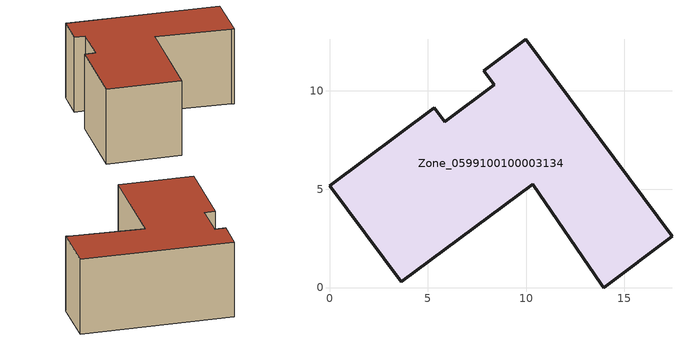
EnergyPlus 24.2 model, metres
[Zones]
Zone_0599100100003134
 floor ground (C_G): 8.39,10.31 7.85,11.04 9.99,12.62 17.42,2.61 13.96,0 13.83,0.17 10.35,5.25 3.64,0.3 0,5.18 5.33,9.16 5.87,8.43 z0
 wall outside (C_F): 17.42,2.61 9.99,12.62 7.85,11.04 8.39,10.31 5.87,8.43 5.33,9.16 0,5.18 3.64,0.3 10.35,5.25 13.83,0.17 13.96,0 17.42,2.61 z0:6.45
 roof outside (C_R): 13.83,0.17 13.96,0 17.42,2.61 9.99,12.62 7.85,11.04 8.39,10.31 5.87,8.43 5.33,9.16 0,5.18 3.64,0.3 10.35,5.25 z6.45
[BUILDING]
Pand.0599100100003134: North Axis=0; Terrain=City; Loads Convergence Tolerance Value=0.04; Temperature Convergence Tolerance Value=0.4; Solar Distribution=FullExterior; Maximum Number of Warmup Days=25; Minimum Number of Warmup Days=1
[Site:Location]
Rotterdam.The.Hague.AP_ZH_NLD Design_Conditions: Latitude=51.96; Longitude=4.45; Time Zone=1; Elevation=-4.5
[SITE:GROUNDTEMPERATURE:BUILDINGSURFACE]
18, 18, 18, 18, 18, 18, 18, 18, 18, 18, 18, 18
[MATERIAL] Thermal Absorptance=0.9; Solar Absorptance=0.7; Visible Absorptance=0.7
Name | Roughness | Thickness | Conductivity | Density | Specific Heat
G.TI.2006-2014 | MediumSmooth | 0.15 | 0.06 | 540 | 1210
F.TI.2006-2014 | Rough | 0.3 | 0.12 | 1920 | 840
R.TI.2006-2014 | MediumRough | 0.2 | 0.08 | 1500 | 1000
[CONSTRUCTION]
C_G: G.TI.2006-2014
C_F: F.TI.2006-2014
C_R: R.TI.2006-2014
[ZONE]
Zone_0599100100003134: Type=1; Multiplier=1; Ceiling Height=Autocalculate; Volume=Autocalculate; Floor Area=autocalculate; Part of Total Floor Area=Yes
[ZONEINFILTRATION:DESIGNFLOWRATE]
Infil_Zone_0599100100003134: Zone or ZoneList or Space or SpaceList=Zone_0599100100003134; Schedule=AlwaysOn; Design Flow Rate Calculation Method=Flow/Area; Flow Rate per Floor Area=0.0015; Constant Term Coefficient=1; Temperature Term Coefficient=0; Velocity Term Coefficient=0; Velocity Squared Term Coefficient=0
[HVACTEMPLATE:ZONE:IDEALLOADSAIRSYSTEM]
Zone_0599100100003134: Maximum Heating Supply Air Temperature=50; Minimum Cooling Supply Air Temperature=13; Maximum Heating Supply Air Humidity Ratio=0.0156; Minimum Cooling Supply Air Humidity Ratio=0.0077; Heating Limit=NoLimit; Cooling Limit=NoLimit; Dehumidification Control Type=ConstantSensibleHeatRatio; Cooling Sensible Heat Ratio=0.7; Dehumidification Setpoint=60; Humidification Control Type=None; Humidification Setpoint=30; Outdoor Air Method=None; Outdoor Air Flow Rate per Person=0.00944; Outdoor Air Flow Rate per Zone Floor Area=0; Outdoor Air Flow Rate per Zone=0; Demand Controlled Ventilation Type=None; Outdoor Air Economizer Type=NoEconomizer; Heat Recovery Type=None; Sensible Heat Recovery Effectiveness=0.7; Latent Heat Recovery Effectiveness=0.65
[ZONECONTROL:THERMOSTAT]
ThermostatControl_Zone_0599100100003134: Zone or ZoneList=Zone_0599100100003134; Control Type Schedule=DualSetpointControlType; Control 1=Thermostat_Zone_0599100100003134; Temperature Difference Between Cutout And Setpoint=0
[THERMOSTATSETPOINT:DUALSETPOINT]
Thermostat_Zone_0599100100003134: Heating Setpoint Temperature Schedule=HeatingSetpoint_Zone_0599100100003134; Cooling Setpoint Temperature Schedule=CoolingSetpoint_Zone_0599100100003134
[SCHEDULE:COMPACT]
HeatingSetpoint_Zone_0599100100003134: Through: 12/31, For: AllDays, Until: 24:00, 21
CoolingSetpoint_Zone_0599100100003134: Through: 12/31, For: AllDays, Until: 24:00, 24
DualSetpointControlType: Through: 12/31, For: AllDays, Until: 24:00, 4
AlwaysOn: Through: 12/31, For: AllDays, Until: 24:00, 1
